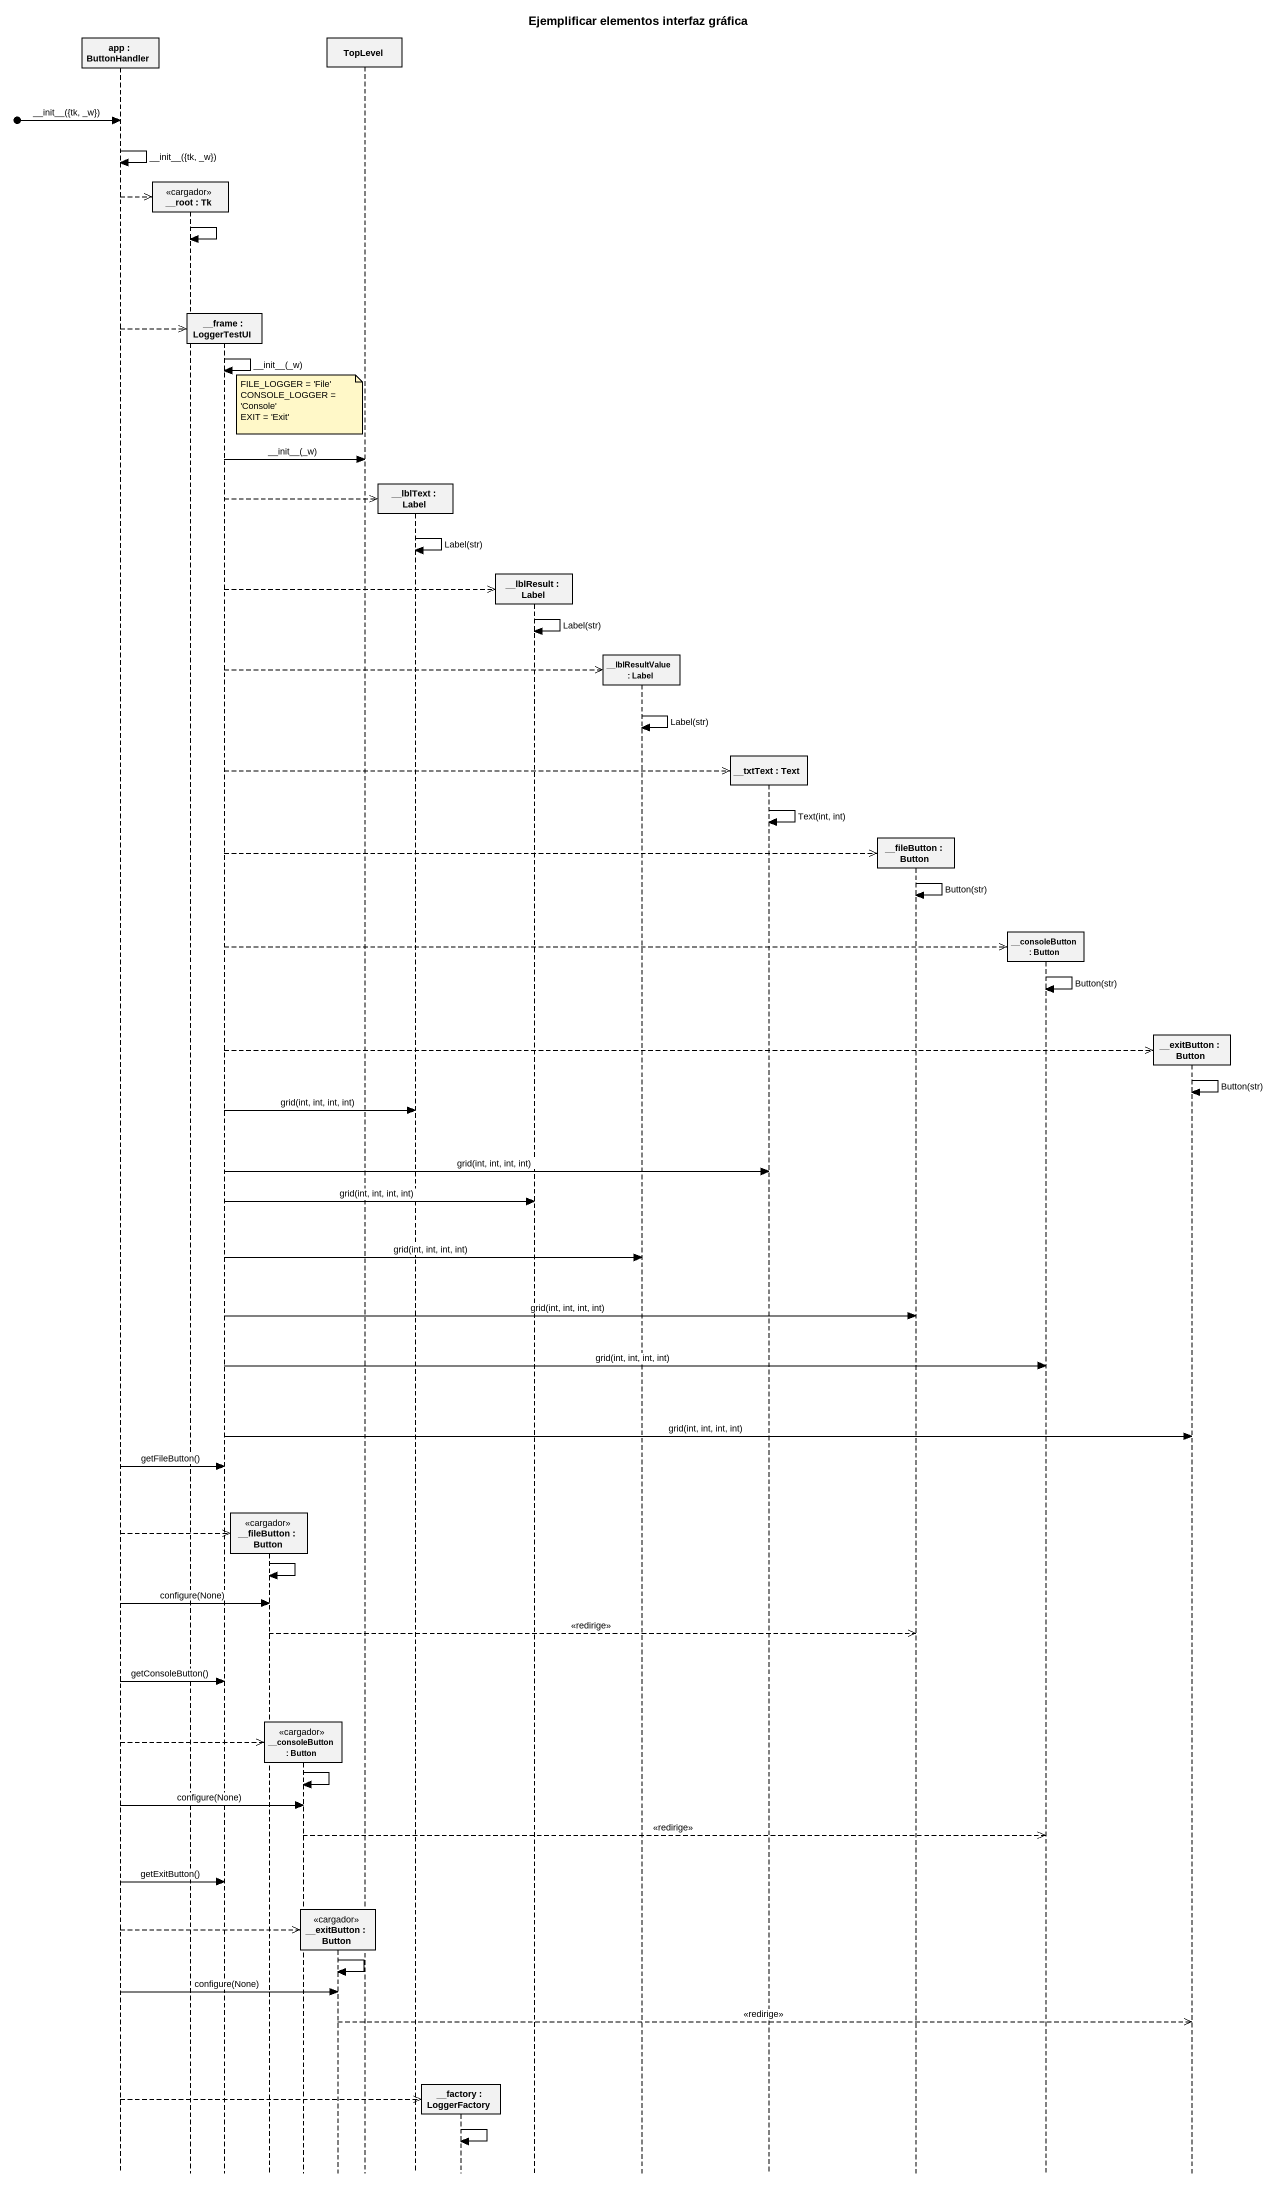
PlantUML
@startuml
title Ejemplificar elementos interfaz gráfica
hide footbox
participant "app : ButtonHandler" as app
participant "__root : Tk" as root <<cargador>>
participant "__frame : LoggerTestUI" as frame_
participant "__fileButton : Button" as fileButton <<cargador>>
participant "__consoleButton : Button" as consoleButton <<cargador>>
participant "__exitButton : Button" as exitButton <<cargador>>
participant TopLevel
participant "__lblText : Label" as lblText
participant "__factory : LoggerFactory" as factory
participant "__lblResult : Label" as lblResult
participant "__lblResultValue : Label" as lblResultValue
participant "__txtText : Text" as txtText
participant "__fileButton : Button" as fileButton_2
participant "__consoleButton : Button" as consoleButton_2
participant "__exitButton : Button" as exitButton_2

[o-> app : ~__init~__({tk, _w})
app -> app : ~__init~__({tk, _w})
app -->> root **
root -> root
app -->> frame_ **
frame_ -> frame_ : ~__init~__(_w)
note over consoleButton
  FILE_LOGGER = 'File'
  CONSOLE_LOGGER = 'Console'
  EXIT = 'Exit'
end note
frame_ -> TopLevel : ~__init~__(_w)
frame_ -->> lblText **
lblText -> lblText : Label(str)
frame_ -->> lblResult **
lblResult -> lblResult : Label(str)
frame_ -->> lblResultValue **
lblResultValue -> lblResultValue : Label(str)
frame_ -->> txtText **
txtText -> txtText : Text(int, int)
frame_ -->> fileButton_2 **
fileButton_2 -> fileButton_2 : Button(str)
frame_ -->> consoleButton_2 **
consoleButton_2 -> consoleButton_2 : Button(str)
frame_ -->> exitButton_2 **
exitButton_2 -> exitButton_2 : Button(str)
frame_ -> lblText : grid(int, int, int, int)
frame_ -> txtText : grid(int, int, int, int)
frame_ -> lblResult : grid(int, int, int, int)
frame_ -> lblResultValue : grid(int, int, int, int)
frame_ -> fileButton_2 : grid(int, int, int, int)
frame_ -> consoleButton_2 : grid(int, int, int, int)
frame_ -> exitButton_2 : grid(int, int, int, int)
app -> frame_ : getFileButton()
app -->> fileButton **
fileButton -> fileButton
app -> fileButton : configure(None)
fileButton -->> fileButton_2 : <<redirige>>
app -> frame_ : getConsoleButton()
app -->> consoleButton **
consoleButton -> consoleButton
app -> consoleButton : configure(None)
consoleButton -->> consoleButton_2 : <<redirige>>
app -> frame_ : getExitButton()
app -->> exitButton **
exitButton -> exitButton
app -> exitButton : configure(None)
exitButton -->> exitButton_2 : <<redirige>>
app -->> factory **
factory -> factory
@enduml
